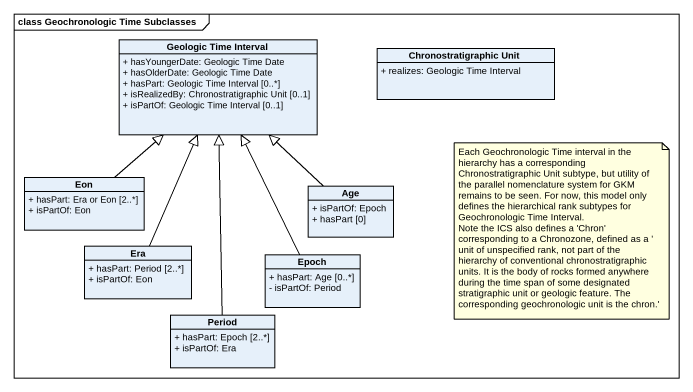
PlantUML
@startuml
mainframe class Geochronologic Time Subclasses
hide circle
hide empty members
skinparam classAttributeIconSize 0
class "Geologic Time Interval" as Geologic_Time_Interval {
  + hasYoungerDate: Geologic Time Date
  + hasOlderDate: Geologic Time Date
  + hasPart: Geologic Time Interval [0..*]
  + isRealizedBy: Chronostratigraphic Unit [0..1]
  + isPartOf: Geologic Time Interval [0..1]
}
class "Chronostratigraphic Unit" as Chronostratigraphic_Unit {
  + realizes: Geologic Time Interval
}
class Eon {
  + hasPart: Era or Eon [2..*]
  + isPartOf: Eon
}
class Age {
  + isPartOf: Epoch
  + hasPart [0]
}
class Era {
  + hasPart: Period [2..*]
  + isPartOf: Eon
}
class Epoch {
  + hasPart: Age [0..*]
  - isPartOf: Period
}
class Period {
  + hasPart: Epoch [2..*]
  + isPartOf: Era
}
Eon -up-|> Geologic_Time_Interval
Age -up-|> Geologic_Time_Interval
Era -up-|> Geologic_Time_Interval
Epoch -up-|> Geologic_Time_Interval
Period -up-|> Geologic_Time_Interval
note as N1
  Each Geochronologic Time interval in the hierarchy has a corresponding Chronostratigraphic Unit subtype, but utility of the parallel nomenclature system for GKM remains to be seen. For now, this model only defines the hierarchical rank subtypes for Geochronologic Time Interval.
  Note the ICS also defines a 'Chron' corresponding to a Chronozone, defined as a ' unit of unspecified rank, not part of the hierarchy of conventional chronostratigraphic units. It is the body of rocks formed anywhere during the time span of some designated stratigraphic unit or geologic feature. The corresponding geochronologic unit is the chron.'
end note
@enduml
